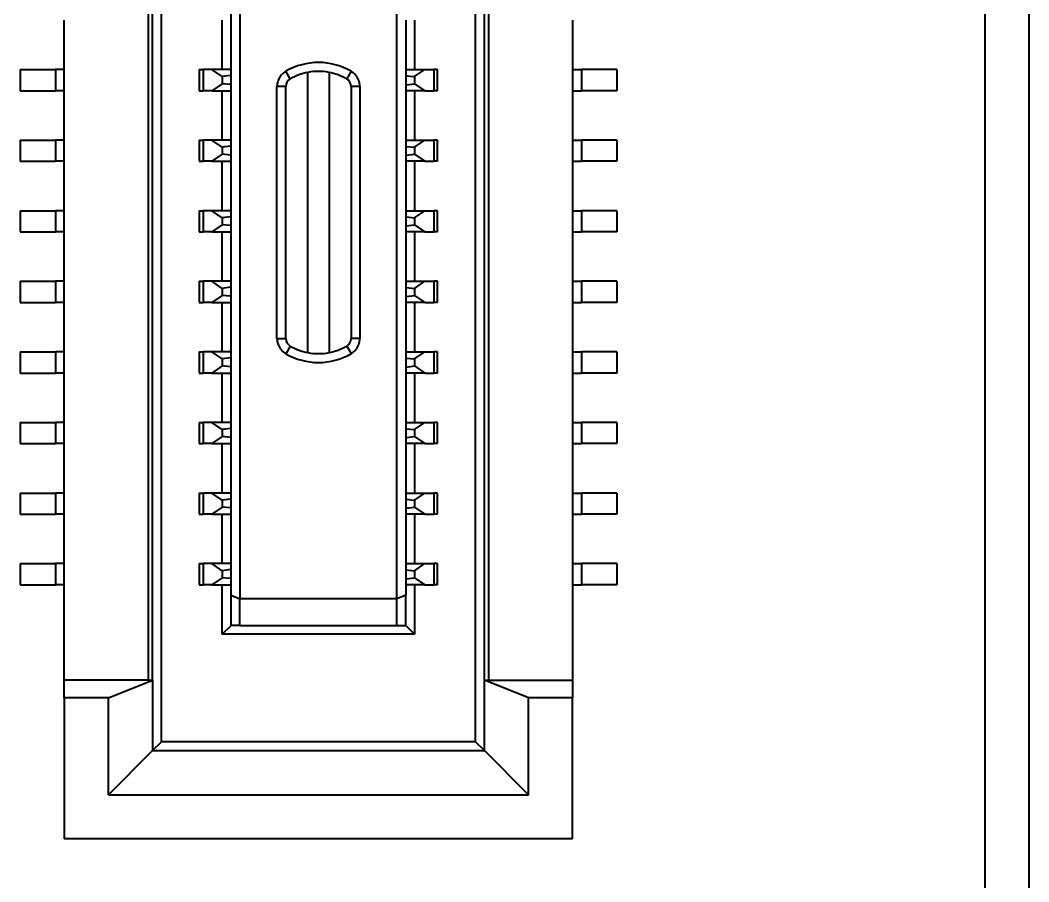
# Model space of a CAD drawing. Header units: millimetres. Extents: x 15 to 205, y 5 to 292.
# Drawn here: x 116.96 to 122.67, y 217.67 to 222.55 of the extents above; entities that cross this region are included whole.
import ezdxf

# ---------------------------------------------------------------- set-up
doc = ezdxf.new("R2010")
doc.units = ezdxf.units.MM
doc.layers.add('Geometries', color=7, linetype='Continuous')

msp = doc.modelspace()

# ---------------------------------------------------------------- linework, layer by layer
at = {"layer": 'Geometries', "linetype": 'Continuous', "lineweight": 40}
for p, q in [((122.675, 242.6276), (122.675, 209.6276)), ((122.425, 242.3776), (122.425, 209.8776)), ((117.76, 218.4626), (117.76, 229.9626)), ((119.54, 218.4626), (119.54, 229.9626)), ((117.685, 229.6126), (117.685, 218.8126)), ((117.71, 218.8126), (117.71, 229.6126)), ((119.59, 218.8126), (119.59, 229.6126)), ((119.615, 218.8126), (119.615, 229.6126)), ((118.205, 229.1526), (118.205, 219.2726)), ((119.095, 219.2726), (119.095, 229.1526)), ((118.155, 222.5526), (118.155, 222.6726)), ((117.21, 222.2726), (117.21, 222.5526)), ((118.105, 222.2726), (118.105, 222.5526)), ((118.155, 222.2726), (118.155, 222.5526)), ((119.145, 222.5526), (119.145, 222.2726)), ((119.195, 222.5526), (119.195, 222.2726)), ((120.09, 222.5526), (120.09, 222.2726)), ((116.96, 222.2726), (117.16, 222.2726)), ((116.96, 222.2726), (116.96, 222.1526)), ((117.21, 222.2726), (117.16, 222.2726)), ((117.16, 222.2726), (117.16, 222.1526)), ((117.21, 222.1526), (117.21, 222.2726)), ((117.975, 222.2726), (117.9968, 222.2726)), ((117.975, 222.2726), (117.975, 222.1526)), ((118.0463, 222.2726), (117.9968, 222.2726)), ((117.9968, 222.2726), (117.9968, 222.1526)), ((118.105, 222.2726), (118.0463, 222.2726)), ((118.105, 222.2326), (118.0463, 222.2726)), ((118.155, 222.2726), (118.105, 222.2726)), ((118.155, 222.1526), (118.155, 222.2726)), ((118.49, 222.2198), (118.465, 222.2631)), ((118.59, 220.6683), (118.59, 222.257)), ((118.71, 222.257), (118.71, 220.6683)), ((118.835, 222.2631), (118.81, 222.2198)), ((119.145, 222.2726), (119.195, 222.2726)), ((119.145, 222.2726), (119.145, 222.1528)), ((119.195, 222.2726), (119.2537, 222.2726)), ((119.195, 222.2326), (119.2537, 222.2726)), ((119.2537, 222.2726), (119.3032, 222.2726)), ((119.325, 222.2726), (119.3032, 222.2726)), ((119.3032, 222.2726), (119.3032, 222.1526)), ((119.325, 222.1526), (119.325, 222.2726)), ((120.09, 222.2726), (120.14, 222.2726)), ((120.09, 222.2726), (120.09, 222.1526)), ((120.34, 222.2726), (120.14, 222.2726)), ((120.14, 222.2726), (120.14, 222.1526)), ((120.34, 222.2726), (120.34, 222.1526)), ((118.1525, 222.2385), (118.105, 222.2326)), ((118.105, 222.2326), (118.105, 222.1926)), ((119.1475, 222.2371), (119.195, 222.2326)), ((119.195, 222.2326), (119.195, 222.1926)), ((116.96, 222.1526), (117.16, 222.1526)), ((117.21, 222.1526), (117.16, 222.1526)), ((117.21, 221.8726), (117.21, 222.1526)), ((117.975, 222.1526), (117.9968, 222.1526)), ((118.0463, 222.1526), (117.9968, 222.1526)), ((118.105, 222.1926), (118.0463, 222.1526)), ((118.0463, 222.1526), (118.105, 222.1526)), ((118.1525, 222.1882), (118.105, 222.1926)), ((118.105, 221.8726), (118.105, 222.1526)), ((118.105, 222.1526), (118.155, 222.1526)), ((118.155, 221.8726), (118.155, 222.1526)), ((118.465, 222.1765), (118.415, 222.1765)), ((118.415, 220.7488), (118.415, 222.1765)), ((118.465, 220.7488), (118.465, 222.1765)), ((118.835, 222.1765), (118.835, 220.7488)), ((118.885, 222.1765), (118.835, 222.1765)), ((118.885, 222.1765), (118.885, 220.7488)), ((119.145, 222.1528), (119.145, 222.1526)), ((119.195, 222.1526), (119.145, 222.1526)), ((119.145, 222.1526), (119.145, 221.8726)), ((119.1475, 222.1867), (119.195, 222.1926)), ((119.195, 222.1926), (119.2537, 222.1526)), ((119.195, 222.1526), (119.195, 221.8726)), ((119.2463, 222.1526), (119.195, 222.1526)), ((119.2463, 222.1526), (119.2464, 222.1526)), ((119.2537, 222.1526), (119.2464, 222.1526)), ((119.2537, 222.1526), (119.3032, 222.1526)), ((119.325, 222.1526), (119.3032, 222.1526)), ((120.09, 222.1526), (120.14, 222.1526)), ((120.09, 222.1526), (120.09, 221.8726)), ((120.34, 222.1526), (120.14, 222.1526)), ((116.96, 221.8726), (117.16, 221.8726)), ((116.96, 221.8726), (116.96, 221.7526)), ((117.21, 221.8726), (117.16, 221.8726)), ((117.16, 221.8726), (117.16, 221.7526)), ((117.21, 221.7526), (117.21, 221.8726)), ((117.975, 221.8726), (117.9968, 221.8726)), ((117.975, 221.8726), (117.975, 221.7526)), ((118.0463, 221.8726), (117.9968, 221.8726)), ((117.9968, 221.8726), (117.9968, 221.7526)), ((118.105, 221.8726), (118.0463, 221.8726)), ((118.105, 221.8326), (118.0463, 221.8726)), ((118.155, 221.8726), (118.105, 221.8726)), ((118.155, 221.7526), (118.155, 221.8726)), ((119.145, 221.8726), (119.195, 221.8726)), ((119.145, 221.8726), (119.145, 221.8721)), ((119.145, 221.8721), (119.145, 221.7526)), ((119.195, 221.8726), (119.2537, 221.8726)), ((119.195, 221.8326), (119.2537, 221.8726)), ((119.2537, 221.8726), (119.3032, 221.8726)), ((119.325, 221.8726), (119.3032, 221.8726)), ((119.3032, 221.8726), (119.3032, 221.7526)), ((119.325, 221.7526), (119.325, 221.8726)), ((120.09, 221.8726), (120.14, 221.8726)), ((120.09, 221.8726), (120.09, 221.7526)), ((120.34, 221.8726), (120.14, 221.8726)), ((120.14, 221.8726), (120.14, 221.7526)), ((120.34, 221.8726), (120.34, 221.7526)), ((118.1525, 221.8385), (118.105, 221.8326)), ((118.105, 221.8326), (118.105, 221.7926)), ((119.1475, 221.8371), (119.195, 221.8326)), ((119.195, 221.8326), (119.195, 221.7926)), ((116.96, 221.7526), (117.16, 221.7526)), ((117.21, 221.7526), (117.16, 221.7526)), ((117.21, 221.4726), (117.21, 221.7526)), ((117.975, 221.7526), (117.9968, 221.7526)), ((118.0463, 221.7526), (117.9968, 221.7526)), ((118.105, 221.7926), (118.0463, 221.7526)), ((118.0463, 221.7526), (118.105, 221.7526)), ((118.1525, 221.7882), (118.105, 221.7926)), ((118.105, 221.4726), (118.105, 221.7526)), ((118.105, 221.7526), (118.155, 221.7526)), ((118.155, 221.4726), (118.155, 221.7526)), ((119.195, 221.7526), (119.145, 221.7526)), ((119.145, 221.7526), (119.145, 221.4726)), ((119.1475, 221.7867), (119.195, 221.7926)), ((119.195, 221.7926), (119.2537, 221.7526)), ((119.195, 221.7526), (119.195, 221.4726)), ((119.2537, 221.7526), (119.195, 221.7526)), ((119.2537, 221.7526), (119.3032, 221.7526)), ((119.325, 221.7526), (119.3032, 221.7526)), ((120.09, 221.7526), (120.14, 221.7526)), ((120.09, 221.7526), (120.09, 221.4726)), ((120.34, 221.7526), (120.14, 221.7526)), ((116.96, 221.4726), (117.16, 221.4726)), ((116.96, 221.4726), (116.96, 221.3526)), ((117.21, 221.4726), (117.16, 221.4726)), ((117.16, 221.4726), (117.16, 221.3526)), ((117.21, 221.3526), (117.21, 221.4726)), ((117.975, 221.4726), (117.9968, 221.4726)), ((117.975, 221.4726), (117.975, 221.3526)), ((118.0463, 221.4726), (117.9968, 221.4726)), ((117.9968, 221.4726), (117.9968, 221.3526)), ((118.105, 221.4726), (118.0463, 221.4726)), ((118.105, 221.4326), (118.0463, 221.4726)), ((118.155, 221.4726), (118.105, 221.4726)), ((118.155, 221.3526), (118.155, 221.4726)), ((119.145, 221.4726), (119.195, 221.4726)), ((119.145, 221.4726), (119.145, 221.4276)), ((119.195, 221.4726), (119.2537, 221.4726)), ((119.195, 221.4326), (119.2537, 221.4726)), ((119.2537, 221.4726), (119.3032, 221.4726)), ((119.325, 221.4726), (119.3032, 221.4726)), ((119.3032, 221.4726), (119.3032, 221.3526)), ((119.325, 221.3526), (119.325, 221.4726)), ((120.09, 221.4726), (120.14, 221.4726)), ((120.09, 221.4726), (120.09, 221.3526)), ((120.34, 221.4726), (120.14, 221.4726)), ((120.14, 221.4726), (120.14, 221.3526)), ((120.34, 221.4726), (120.34, 221.3526)), ((118.1525, 221.4385), (118.105, 221.4326)), ((118.105, 221.4326), (118.105, 221.3926)), ((119.145, 221.4276), (119.145, 221.3528)), ((119.1475, 221.4371), (119.195, 221.4326)), ((119.195, 221.4326), (119.195, 221.3926)), ((116.96, 221.3526), (117.16, 221.3526)), ((117.21, 221.3526), (117.16, 221.3526)), ((117.21, 221.0726), (117.21, 221.3526)), ((117.975, 221.3526), (117.9968, 221.3526)), ((118.0463, 221.3526), (117.9968, 221.3526)), ((118.105, 221.3926), (118.0463, 221.3526)), ((118.0463, 221.3526), (118.105, 221.3526)), ((118.1525, 221.3882), (118.105, 221.3926)), ((118.105, 221.0726), (118.105, 221.3526)), ((118.105, 221.3526), (118.155, 221.3526)), ((118.155, 221.0726), (118.155, 221.3526)), ((119.145, 221.3528), (119.145, 221.3526)), ((119.195, 221.3526), (119.145, 221.3526)), ((119.145, 221.3526), (119.145, 221.0726)), ((119.1475, 221.3867), (119.195, 221.3926)), ((119.195, 221.3926), (119.2537, 221.3526)), ((119.195, 221.3526), (119.195, 221.0726)), ((119.2537, 221.3526), (119.195, 221.3526)), ((119.2537, 221.3526), (119.3032, 221.3526)), ((119.325, 221.3526), (119.3032, 221.3526)), ((120.09, 221.3526), (120.14, 221.3526)), ((120.09, 221.3526), (120.09, 221.0726)), ((120.34, 221.3526), (120.14, 221.3526)), ((116.96, 221.0726), (117.16, 221.0726)), ((116.96, 221.0726), (116.96, 220.9526)), ((117.21, 221.0726), (117.16, 221.0726)), ((117.16, 221.0726), (117.16, 220.9526)), ((117.21, 220.9526), (117.21, 221.0726)), ((117.975, 221.0726), (117.9968, 221.0726)), ((117.975, 221.0726), (117.975, 220.9526)), ((118.0463, 221.0726), (117.9968, 221.0726)), ((117.9968, 221.0726), (117.9968, 220.9526)), ((118.105, 221.0726), (118.0463, 221.0726)), ((118.0775, 221.0514), (118.0463, 221.0726)), ((118.155, 221.0726), (118.105, 221.0726)), ((118.155, 221.0247), (118.155, 221.0726)), ((119.145, 221.0726), (119.195, 221.0726)), ((119.145, 221.0726), (119.145, 221.0247)), ((119.195, 221.0726), (119.2537, 221.0726)), ((119.195, 221.0326), (119.2537, 221.0726)), ((119.2537, 221.0726), (119.3032, 221.0726)), ((119.325, 221.0726), (119.3032, 221.0726)), ((119.3032, 221.0726), (119.3032, 220.9526)), ((119.325, 220.9526), (119.325, 221.0726)), ((120.09, 221.0726), (120.14, 221.0726)), ((120.09, 221.0726), (120.09, 220.9526)), ((120.34, 221.0726), (120.14, 221.0726)), ((120.14, 221.0726), (120.14, 220.9526)), ((120.34, 221.0726), (120.34, 220.9526)), ((118.105, 221.0326), (118.0775, 221.0514)), ((118.0775, 221.0514), (118.0775, 221.0514)), ((118.1525, 221.0385), (118.105, 221.0326)), ((118.105, 221.0326), (118.105, 220.9926)), ((118.155, 220.9526), (118.155, 221.0247)), ((119.145, 221.0247), (119.145, 220.9528)), ((119.1475, 221.0371), (119.195, 221.0326)), ((119.195, 221.0326), (119.195, 220.9926)), ((116.96, 220.9526), (117.16, 220.9526)), ((117.21, 220.9526), (117.16, 220.9526)), ((117.21, 220.6726), (117.21, 220.9526)), ((117.975, 220.9526), (117.9968, 220.9526)), ((118.0463, 220.9526), (117.9968, 220.9526)), ((118.105, 220.9926), (118.0463, 220.9526)), ((118.0463, 220.9526), (118.0535, 220.9526)), ((118.0537, 220.9526), (118.0535, 220.9526)), ((118.0537, 220.9526), (118.105, 220.9526)), ((118.1525, 220.9882), (118.105, 220.9926)), ((118.105, 220.6726), (118.105, 220.9526)), ((118.105, 220.9526), (118.155, 220.9526)), ((118.155, 220.6726), (118.155, 220.9526)), ((119.145, 220.9528), (119.145, 220.9526)), ((119.195, 220.9526), (119.145, 220.9526)), ((119.145, 220.9526), (119.145, 220.6726)), ((119.1475, 220.9867), (119.195, 220.9926)), ((119.195, 220.9926), (119.2537, 220.9526)), ((119.195, 220.9526), (119.195, 220.6726)), ((119.2537, 220.9526), (119.195, 220.9526)), ((119.2537, 220.9526), (119.3032, 220.9526)), ((119.325, 220.9526), (119.3032, 220.9526)), ((120.09, 220.9526), (120.14, 220.9526)), ((120.09, 220.9526), (120.09, 220.6726)), ((120.34, 220.9526), (120.14, 220.9526)), ((118.415, 220.7488), (118.465, 220.7488)), ((118.885, 220.7488), (118.835, 220.7488)), ((116.96, 220.6726), (117.16, 220.6726)), ((116.96, 220.6726), (116.96, 220.5526)), ((117.16, 220.6726), (117.16, 220.5526)), ((117.21, 220.6726), (117.16, 220.6726)), ((117.21, 220.5526), (117.21, 220.6726)), ((117.975, 220.6726), (117.9968, 220.6726)), ((117.975, 220.6726), (117.975, 220.5526)), ((118.0463, 220.6726), (117.9968, 220.6726)), ((117.9968, 220.6726), (117.9968, 220.5526)), ((118.105, 220.6726), (118.0463, 220.6726)), ((118.105, 220.6326), (118.0463, 220.6726)), ((118.155, 220.6726), (118.105, 220.6726)), ((118.155, 220.5526), (118.155, 220.6726)), ((118.49, 220.7055), (118.465, 220.6622)), ((118.81, 220.7055), (118.835, 220.6622)), ((119.145, 220.6726), (119.195, 220.6726)), ((119.145, 220.6726), (119.145, 220.5684)), ((119.195, 220.6726), (119.2537, 220.6726)), ((119.195, 220.6326), (119.2537, 220.6726)), ((119.2537, 220.6726), (119.3032, 220.6726)), ((119.325, 220.6726), (119.3032, 220.6726)), ((119.3032, 220.6726), (119.3032, 220.5526)), ((119.325, 220.5526), (119.325, 220.6726)), ((120.09, 220.6726), (120.14, 220.6726)), ((120.09, 220.6726), (120.09, 220.5526)), ((120.34, 220.6726), (120.14, 220.6726)), ((120.14, 220.6726), (120.14, 220.5526)), ((120.34, 220.6726), (120.34, 220.5526)), ((118.1525, 220.6385), (118.105, 220.6326)), ((118.105, 220.6326), (118.105, 220.5926)), ((119.1475, 220.6371), (119.195, 220.6326)), ((119.195, 220.6326), (119.195, 220.5926)), ((116.96, 220.5526), (117.16, 220.5526)), ((117.21, 220.5526), (117.16, 220.5526)), ((117.21, 220.2726), (117.21, 220.5526)), ((117.975, 220.5526), (117.9968, 220.5526)), ((118.0463, 220.5526), (117.9968, 220.5526)), ((118.105, 220.5926), (118.0463, 220.5526)), ((118.0463, 220.5526), (118.0535, 220.5526)), ((118.0537, 220.5526), (118.0535, 220.5526)), ((118.0537, 220.5526), (118.105, 220.5526)), ((118.1525, 220.5882), (118.105, 220.5926)), ((118.105, 220.2726), (118.105, 220.5526)), ((118.105, 220.5526), (118.155, 220.5526)), ((118.155, 220.2726), (118.155, 220.5526)), ((119.145, 220.5684), (119.145, 220.5526)), ((119.195, 220.5526), (119.145, 220.5526)), ((119.145, 220.5526), (119.145, 220.2726)), ((119.1475, 220.5867), (119.195, 220.5926)), ((119.195, 220.5926), (119.2537, 220.5526)), ((119.195, 220.5526), (119.195, 220.2726)), ((119.2537, 220.5526), (119.195, 220.5526)), ((119.2537, 220.5526), (119.3032, 220.5526)), ((119.325, 220.5526), (119.3032, 220.5526)), ((120.09, 220.5526), (120.14, 220.5526)), ((120.09, 220.5526), (120.09, 220.2726)), ((120.34, 220.5526), (120.14, 220.5526)), ((116.96, 220.2726), (117.16, 220.2726)), ((116.96, 220.2726), (116.96, 220.1526)), ((117.21, 220.2726), (117.16, 220.2726)), ((117.16, 220.2726), (117.16, 220.1526)), ((117.21, 220.1526), (117.21, 220.2726)), ((117.975, 220.2726), (117.9968, 220.2726)), ((117.975, 220.2726), (117.975, 220.1526)), ((118.0463, 220.2726), (117.9968, 220.2726)), ((117.9968, 220.2726), (117.9968, 220.1526)), ((118.105, 220.2726), (118.0463, 220.2726)), ((118.105, 220.2326), (118.0463, 220.2726)), ((118.155, 220.2726), (118.105, 220.2726)), ((118.155, 220.1526), (118.155, 220.2726)), ((119.145, 220.2726), (119.195, 220.2726)), ((119.145, 220.2726), (119.145, 220.2714)), ((119.145, 220.2714), (119.145, 220.1526)), ((119.195, 220.2726), (119.2537, 220.2726)), ((119.195, 220.2326), (119.2537, 220.2726)), ((119.2537, 220.2726), (119.3032, 220.2726)), ((119.325, 220.2726), (119.3032, 220.2726)), ((119.3032, 220.2726), (119.3032, 220.1526)), ((119.325, 220.1526), (119.325, 220.2726)), ((120.09, 220.2726), (120.14, 220.2726)), ((120.09, 220.2726), (120.09, 220.1526)), ((120.14, 220.2726), (120.14, 220.1526)), ((120.34, 220.2726), (120.14, 220.2726)), ((120.34, 220.2726), (120.34, 220.1526)), ((118.1525, 220.2385), (118.105, 220.2326)), ((118.105, 220.2326), (118.105, 220.1926)), ((119.1475, 220.2371), (119.195, 220.2326)), ((119.195, 220.2326), (119.195, 220.1926)), ((116.96, 220.1526), (117.16, 220.1526)), ((117.21, 220.1526), (117.16, 220.1526)), ((117.21, 219.8726), (117.21, 220.1526)), ((117.975, 220.1526), (117.9968, 220.1526)), ((118.0463, 220.1526), (117.9968, 220.1526)), ((118.105, 220.1926), (118.0463, 220.1526)), ((118.0463, 220.1526), (118.105, 220.1526)), ((118.1525, 220.1882), (118.105, 220.1926)), ((118.105, 219.8726), (118.105, 220.1526)), ((118.105, 220.1526), (118.155, 220.1526)), ((118.155, 219.8726), (118.155, 220.1526)), ((119.195, 220.1526), (119.145, 220.1526)), ((119.145, 220.1526), (119.145, 219.8726)), ((119.1475, 220.1867), (119.195, 220.1926)), ((119.195, 220.1926), (119.2537, 220.1526)), ((119.195, 220.1526), (119.195, 219.8726)), ((119.2537, 220.1526), (119.195, 220.1526)), ((119.2537, 220.1526), (119.3032, 220.1526)), ((119.325, 220.1526), (119.3032, 220.1526)), ((120.09, 220.1526), (120.14, 220.1526)), ((120.09, 220.1526), (120.09, 219.8726)), ((120.34, 220.1526), (120.14, 220.1526)), ((116.96, 219.8726), (117.16, 219.8726)), ((116.96, 219.8726), (116.96, 219.7526)), ((117.21, 219.8726), (117.16, 219.8726)), ((117.16, 219.8726), (117.16, 219.7526)), ((117.21, 219.7526), (117.21, 219.8726)), ((117.975, 219.8726), (117.9968, 219.8726)), ((117.975, 219.8726), (117.975, 219.7526)), ((118.0463, 219.8726), (117.9968, 219.8726)), ((117.9968, 219.8726), (117.9968, 219.7526)), ((118.105, 219.8726), (118.0463, 219.8726)), ((118.105, 219.8326), (118.0463, 219.8726)), ((118.155, 219.8726), (118.105, 219.8726)), ((118.155, 219.7526), (118.155, 219.8726)), ((119.145, 219.8726), (119.195, 219.8726)), ((119.145, 219.8726), (119.145, 219.8714)), ((119.145, 219.8714), (119.145, 219.7526)), ((119.195, 219.8726), (119.2537, 219.8726)), ((119.195, 219.8326), (119.2537, 219.8726)), ((119.2537, 219.8726), (119.3032, 219.8726)), ((119.325, 219.8726), (119.3032, 219.8726)), ((119.3032, 219.8726), (119.3032, 219.7526)), ((119.325, 219.7526), (119.325, 219.8726)), ((120.09, 219.8726), (120.14, 219.8726)), ((120.09, 219.8726), (120.09, 219.7526)), ((120.34, 219.8726), (120.14, 219.8726)), ((120.14, 219.8726), (120.14, 219.7526)), ((120.34, 219.8726), (120.34, 219.7526)), ((118.1525, 219.8385), (118.105, 219.8326)), ((118.105, 219.8326), (118.105, 219.7926)), ((119.1475, 219.8371), (119.195, 219.8326)), ((119.195, 219.8326), (119.195, 219.7926)), ((116.96, 219.7526), (117.16, 219.7526)), ((117.21, 219.7526), (117.16, 219.7526)), ((117.21, 219.4726), (117.21, 219.7526)), ((117.975, 219.7526), (117.9968, 219.7526)), ((118.0463, 219.7526), (117.9968, 219.7526)), ((118.105, 219.7926), (118.0463, 219.7526)), ((118.0463, 219.7526), (118.105, 219.7526)), ((118.1525, 219.7882), (118.105, 219.7926)), ((118.105, 219.4726), (118.105, 219.7526)), ((118.105, 219.7526), (118.155, 219.7526)), ((118.155, 219.4726), (118.155, 219.7526)), ((119.195, 219.7526), (119.145, 219.7526)), ((119.145, 219.7526), (119.145, 219.4726)), ((119.1475, 219.7867), (119.195, 219.7926)), ((119.195, 219.7926), (119.2537, 219.7526)), ((119.195, 219.7526), (119.195, 219.4726)), ((119.2537, 219.7526), (119.195, 219.7526)), ((119.2537, 219.7526), (119.3032, 219.7526)), ((119.325, 219.7526), (119.3032, 219.7526)), ((120.09, 219.7526), (120.14, 219.7526)), ((120.09, 219.7526), (120.09, 219.4726)), ((120.34, 219.7526), (120.14, 219.7526)), ((116.96, 219.4726), (117.16, 219.4726)), ((116.96, 219.4726), (116.96, 219.3526)), ((117.21, 219.4726), (117.16, 219.4726)), ((117.16, 219.4726), (117.16, 219.3526)), ((117.21, 219.3526), (117.21, 219.4726)), ((117.975, 219.4726), (117.9968, 219.4726)), ((117.975, 219.4726), (117.975, 219.3526)), ((118.0463, 219.4726), (117.9968, 219.4726)), ((117.9968, 219.4726), (117.9968, 219.3526)), ((118.105, 219.4726), (118.0463, 219.4726)), ((118.105, 219.4326), (118.0463, 219.4726)), ((118.155, 219.4726), (118.105, 219.4726)), ((118.155, 219.3526), (118.155, 219.4726)), ((119.145, 219.4726), (119.195, 219.4726)), ((119.145, 219.4726), (119.145, 219.4714)), ((119.145, 219.4714), (119.145, 219.3526)), ((119.195, 219.4726), (119.2537, 219.4726)), ((119.195, 219.4326), (119.2537, 219.4726)), ((119.2537, 219.4726), (119.3032, 219.4726)), ((119.325, 219.4726), (119.3032, 219.4726)), ((119.3032, 219.4726), (119.3032, 219.3526)), ((119.325, 219.3526), (119.325, 219.4726)), ((120.09, 219.4726), (120.14, 219.4726)), ((120.09, 219.4726), (120.09, 219.3526)), ((120.34, 219.4726), (120.14, 219.4726)), ((120.14, 219.4726), (120.14, 219.3526)), ((120.34, 219.4726), (120.34, 219.3526)), ((118.1525, 219.4385), (118.105, 219.4326)), ((118.105, 219.4326), (118.105, 219.3926)), ((119.1475, 219.4371), (119.195, 219.4326)), ((119.195, 219.4326), (119.195, 219.3926)), ((116.96, 219.3526), (117.16, 219.3526)), ((117.21, 219.3526), (117.16, 219.3526)), ((117.21, 218.8126), (117.21, 219.3526)), ((117.975, 219.3526), (117.9968, 219.3526)), ((118.0463, 219.3526), (117.9968, 219.3526)), ((118.105, 219.3926), (118.0463, 219.3526)), ((118.0463, 219.3526), (118.105, 219.3526)), ((118.1525, 219.3882), (118.105, 219.3926)), ((118.105, 219.0726), (118.105, 219.3526)), ((118.105, 219.3526), (118.155, 219.3526)), ((118.155, 219.2933), (118.155, 219.3526)), ((119.195, 219.3526), (119.145, 219.3526)), ((119.145, 219.3526), (119.145, 219.2933)), ((119.1475, 219.3867), (119.195, 219.3926)), ((119.195, 219.3926), (119.2537, 219.3526)), ((119.195, 219.3526), (119.195, 219.0726)), ((119.2537, 219.3526), (119.195, 219.3526)), ((119.2537, 219.3526), (119.3032, 219.3526)), ((119.325, 219.3526), (119.3032, 219.3526)), ((120.09, 219.3526), (120.14, 219.3526)), ((120.09, 219.3526), (120.09, 218.8126)), ((120.34, 219.3526), (120.14, 219.3526)), ((118.155, 219.2933), (118.205, 219.2726)), ((118.155, 219.1226), (118.155, 219.2933)), ((119.145, 219.2933), (119.095, 219.2726)), ((119.145, 219.1226), (119.145, 219.2933)), ((118.205, 219.1226), (118.205, 219.2726)), ((119.095, 219.2726), (118.205, 219.2726)), ((119.095, 219.1226), (119.095, 219.2726)), ((118.105, 219.0726), (118.155, 219.1226)), ((118.205, 219.1226), (118.155, 219.1226)), ((118.205, 219.1226), (119.095, 219.1226)), ((119.095, 219.1226), (119.145, 219.1226)), ((119.195, 219.0726), (119.145, 219.1226)), ((119.195, 219.0726), (118.105, 219.0726)), ((117.685, 218.8126), (117.21, 218.8126)), ((117.21, 218.7126), (117.21, 218.8126)), ((117.46, 218.7126), (117.71, 218.8126)), ((117.685, 218.8126), (117.71, 218.8126)), ((117.71, 218.8126), (117.71, 218.4126)), ((119.59, 218.4126), (119.59, 218.8126)), ((119.59, 218.8126), (119.615, 218.8126)), ((119.84, 218.7126), (119.59, 218.8126)), ((119.615, 218.8126), (120.09, 218.8126)), ((120.09, 218.8126), (120.09, 218.7126)), ((117.21, 218.7126), (117.21, 217.9126)), ((117.46, 218.7126), (117.21, 218.7126)), ((117.46, 218.1626), (117.46, 218.7126)), ((119.84, 218.1626), (119.84, 218.7126)), ((120.09, 218.7126), (119.84, 218.7126)), ((120.09, 217.9126), (120.09, 218.7126)), ((117.71, 218.4126), (117.76, 218.4626)), ((119.54, 218.4626), (117.76, 218.4626)), ((119.59, 218.4126), (119.54, 218.4626)), ((117.46, 218.1626), (117.71, 218.4126)), ((117.71, 218.4126), (119.59, 218.4126)), ((119.84, 218.1626), (119.59, 218.4126)), ((117.46, 218.1626), (119.84, 218.1626)), ((120.09, 217.9126), (117.21, 217.9126))]:
    msp.add_line(p, q, dxfattribs=at)
at = {"layer": 'Geometries', "linetype": 'Continuous', "lineweight": 40, "flags": 128}
for points in [[(118.465, 222.2631), (118.4576, 222.2583), (118.4507, 222.253), (118.4462, 222.2489), (118.442, 222.2446), (118.4381, 222.24), (118.4332, 222.2335), (118.4289, 222.2266), (118.425, 222.2192), (118.4218, 222.2115), (118.419, 222.2031), (118.417, 222.1945), (118.4157, 222.1855), (118.4151, 222.1765)], [(118.885, 222.1765), (118.8846, 222.1852), (118.8834, 222.1939), (118.8821, 222.1998), (118.8805, 222.2056), (118.8785, 222.2113), (118.8753, 222.2188), (118.8715, 222.226), (118.867, 222.233), (118.862, 222.2397), (118.8561, 222.2463), (118.8496, 222.2523), (118.8425, 222.258), (118.835, 222.263)], [(118.415, 220.7488), (118.4154, 220.7401), (118.4166, 220.7314), (118.4179, 220.7255), (118.4195, 220.7197), (118.4215, 220.714), (118.4247, 220.7065), (118.4285, 220.6993), (118.433, 220.6922), (118.438, 220.6856), (118.4439, 220.679), (118.4504, 220.673), (118.4575, 220.6673), (118.465, 220.6623)], [(118.835, 220.6622), (118.8424, 220.6669), (118.8493, 220.6723), (118.8538, 220.6763), (118.858, 220.6807), (118.8619, 220.6852), (118.8668, 220.6917), (118.8711, 220.6986), (118.875, 220.7061), (118.8782, 220.7138), (118.881, 220.7222), (118.883, 220.7308), (118.8843, 220.7397), (118.8849, 220.7488)]]:
    msp.add_lwpolyline(points, dxfattribs=at)
at = {"layer": 'Geometries', "linetype": 'Continuous', "lineweight": 40}
for centre, radius, start, end in [((118.65, 221.9426), 0.37, 60, 120), ((118.65, 221.9426), 0.32, 100.8069, 120), ((118.65, 221.9426), 0.32, 79.1931, 100.8069), ((118.65, 221.9426), 0.32, 60, 79.1931), ((118.515, 222.1765), 0.05, 119.9997, 180.0007), ((118.785, 222.1765), 0.05, 0.0003, 60.0008), ((118.515, 220.7488), 0.05, 180.0003, 240.0006), ((118.785, 220.7488), 0.05, 300.0003, 0.0008), ((118.65, 220.9826), 0.37, 240, 300), ((118.65, 220.9826), 0.32, 240, 259.1931), ((118.65, 220.9826), 0.32, 259.1931, 280.8069), ((118.65, 220.9826), 0.32, 280.8069, 300)]:
    msp.add_arc(centre, radius, start, end, dxfattribs=at)

doc.saveas('drawing.dxf')
